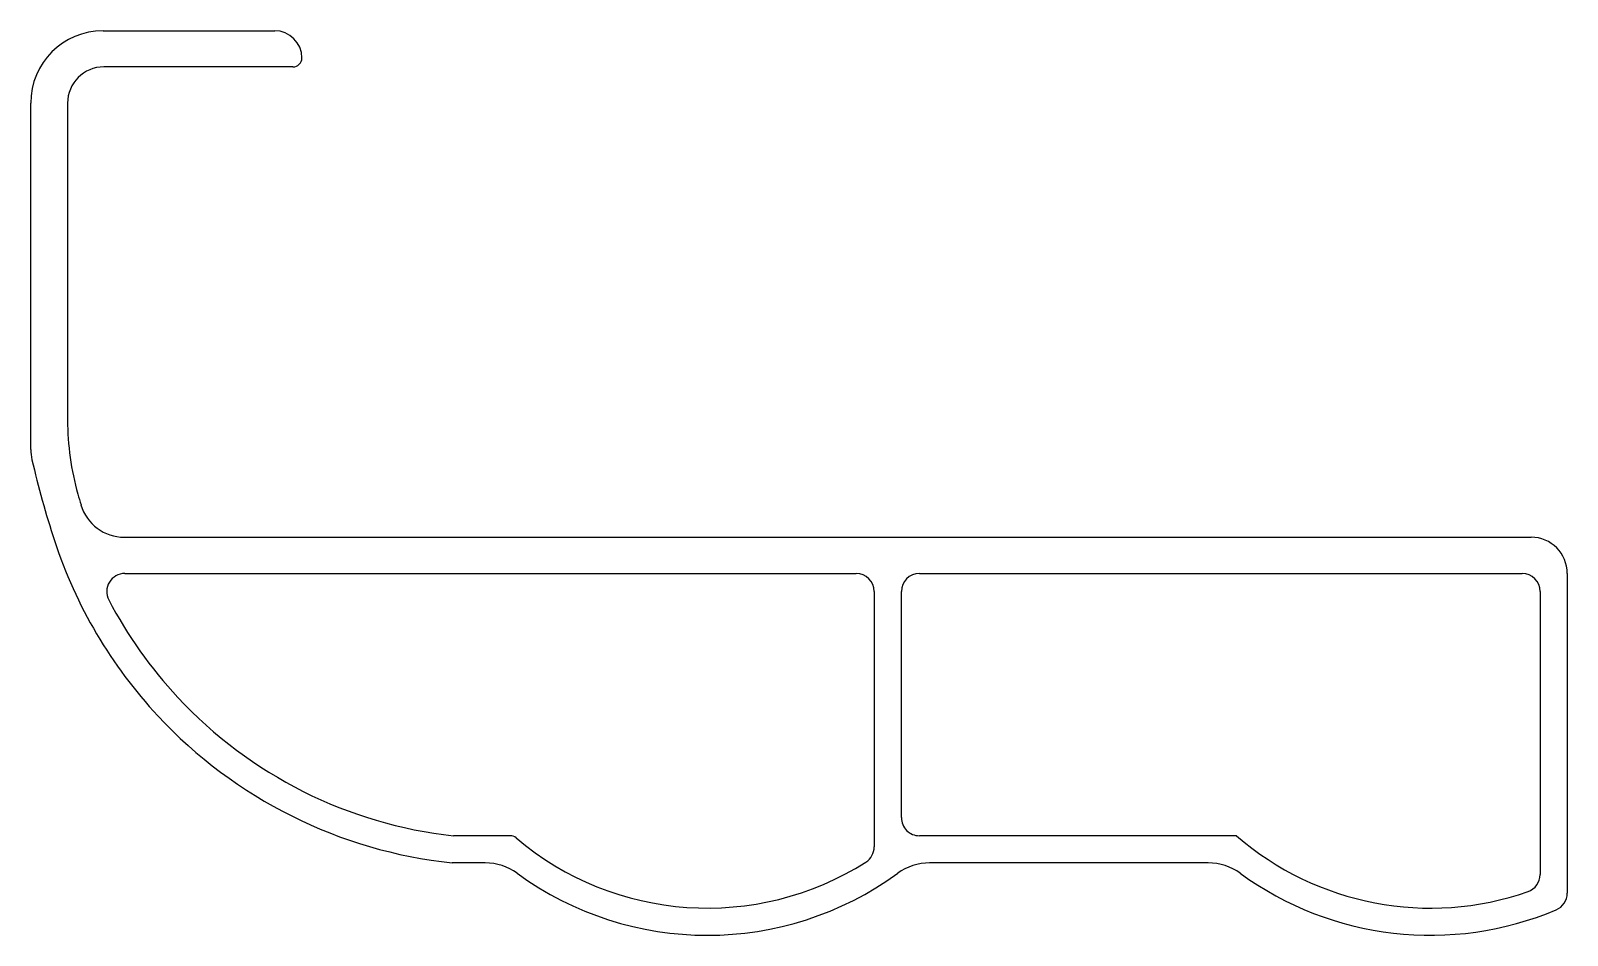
# Model space of a CAD drawing. Extents: x 777.1 to 862.1, y 370.9 to 420.9.
import ezdxf

# ---------------------------------------------------------------- set-up
doc = ezdxf.new("R2010")
doc.units = 0
doc.layers.get('0').update_dxf_attribs({"linetype": 'CONTINUOUS'})

msp = doc.modelspace()

# ---------------------------------------------------------------- linework, layer by layer
for p, q in [((781.144, 420.901), (790.644, 420.901)), ((791.644, 418.901), (781.183, 418.901)), ((777.144, 397.757), (777.144, 416.901)), ((779.183, 416.901), (779.183, 399.375)), ((782.321, 392.901), (860.144, 392.901)), ((782.348, 390.901), (822.806, 390.901)), ((826.306, 390.901), (859.644, 390.901)), ((862.144, 390.901), (862.144, 373.23)), ((823.806, 389.901), (823.806, 375.785)), ((825.306, 377.401), (825.306, 389.901)), ((860.644, 389.901), (860.644, 374.259)), ((803.666, 376.401), (800.53, 376.401)), ((843.851, 376.401), (826.306, 376.401)), ((802.287, 374.901), (800.449, 374.901)), ((842.287, 374.901), (826.87, 374.901))]:
    msp.add_line(p, q)
for centre, radius, start, end in [((781.144, 416.901), 4, 90, 179.99999), ((790.644, 419.401), 1.5, 0, 90), ((791.644, 419.401), 0.5, 270, 360), ((781.183, 416.901), 2, 90, 179.99999), ((794.184, 399.375), 15, 180.00008, 195.82805), ((779.644, 397.757), 2.5, 180, 193.10925), ((829.091, 409.272), 53.27, 193.10929, 198.09851), ((829.092, 409.272), 51.284, 195.82834, 196.51927), ((782.321, 395.401), 2.5, 196.51927, 270), ((803.272, 400.83), 26.106, 198.09127, 222.99888), ((860.144, 390.901), 2, 0, 90), ((782.348, 389.901), 1, 90, 207.57938), ((822.806, 389.901), 1, 0, 90), ((826.306, 389.901), 1, 90, 179.99999), ((859.644, 389.901), 1, 0, 90), ((803.273, 400.83), 24.607, 207.57942, 222.99868), ((803.198, 400.759), 24.504, 222.99466, 263.74833), ((803.198, 400.759), 26.004, 222.99494, 263.93141), ((826.306, 377.401), 1, 179.99999, 270), ((803.666, 375.901), 0.5, 49.73755, 90), ((814.578, 388.785), 16.384, 229.73753, 302.32938), ((822.806, 375.785), 1, 302.32931, 0), ((854.578, 388.785), 16.384, 229.10075, 289.22406), ((802.287, 371.901), 3, 53.9465, 90), ((826.87, 371.901), 3, 90, 126.0535), ((842.287, 371.901), 3, 53.9465, 90), ((814.578, 388.785), 17.884, 233.94646, 306.05354), ((854.578, 388.785), 17.884, 233.94646, 292.88307), ((859.644, 374.259), 1, 289.22405, 0), ((861.144, 373.23), 1, 292.88306, 360)]:
    msp.add_arc(centre, radius, start, end)

doc.saveas('drawing.dxf')
